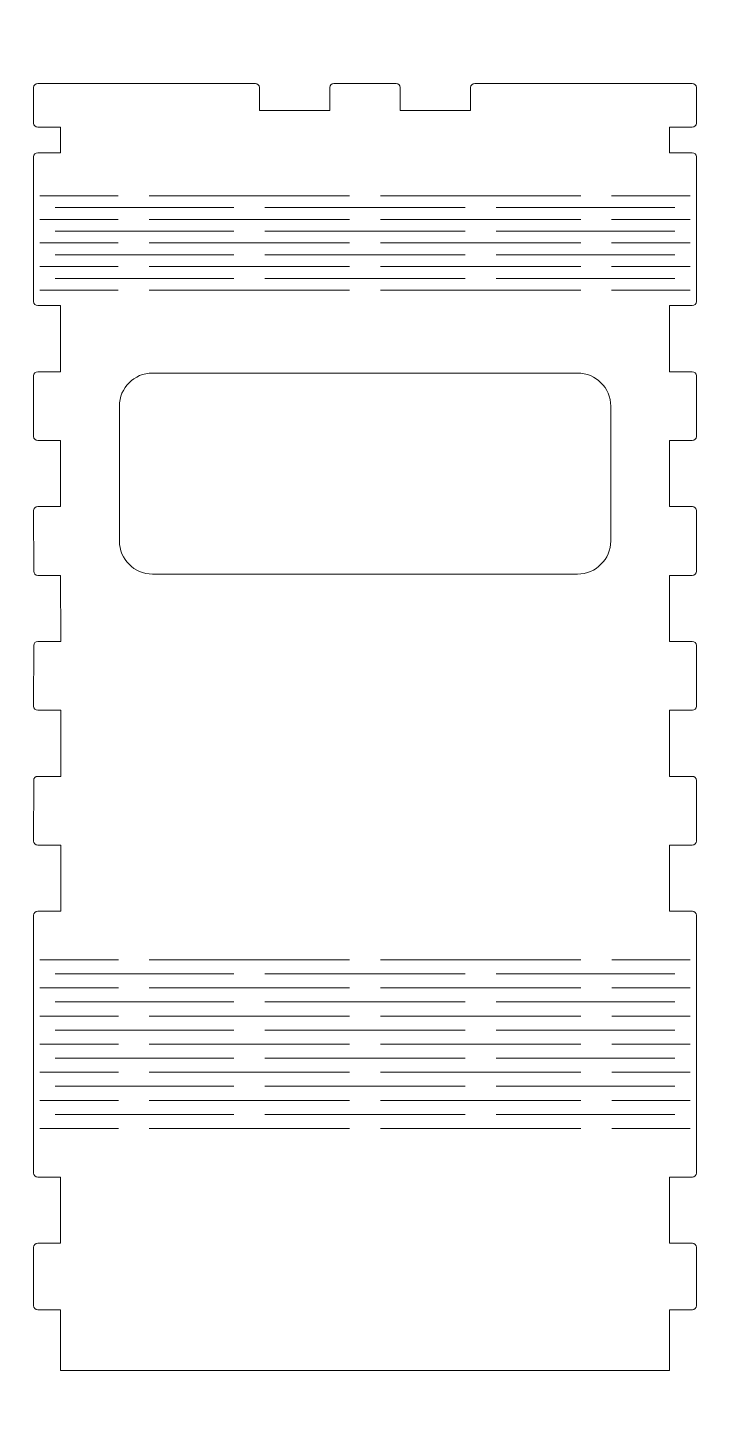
# Model space of a CAD drawing. Header units: millimetres. Extents: x -1099 to 2075, y -1295 to 1553.
# Drawn here: x 1016.9 to 1116.9, y -972.3 to -768.3 of the extents above; entities that cross this region are included whole.
import ezdxf

# ---------------------------------------------------------------- set-up
doc = ezdxf.new("R2010")
doc.units = ezdxf.units.MM
doc.header["$MEASUREMENT"] = 0
doc.layers.add('layer 1', color=7, linetype='Continuous')

msp = doc.modelspace()

# ---------------------------------------------------------------- linework, layer by layer
at = {"layer": 'layer 1', "color": 250, "lineweight": 9}
msp.add_open_spline([(725, -464.9999), (725, -464.9999), (2075, -464.9999), (2075, -464.9999), (2075, -464.9999), (2075, -464.9999), (2075, -1294.9999), (2075, -1294.9999), (2075, -1294.9999), (2075, -1294.9999), (725, -1294.9999), (725, -1294.9999), (725, -1294.9999), (725, -1294.9999), (725, -464.9999), (725, -464.9999)], degree=3, knots=[0, 0, 0, 0, 0.2, 0.2, 0.2, 0.2, 0.4, 0.4, 0.4, 0.4, 0.6, 0.6, 0.6, 0.6, 1, 1, 1, 1], dxfattribs=at)
at = {"layer": 'layer 1', "color": 240, "lineweight": 9}
for points, knots in [([(1112.0009, -829.5213), (1112.0009, -829.5213), (1112.0007, -839.321), (1112.0007, -839.321), (1112.0007, -839.321), (1112.0007, -839.321), (1115.4013, -839.321), (1115.4013, -839.321), (1115.4013, -839.321), (1115.7317, -839.321), (1116.0013, -839.5907), (1116.0013, -839.9211), (1116.0013, -839.9211), (1116.0013, -839.9211), (1115.9992, -848.921), (1115.9992, -848.921), (1115.9992, -848.921), (1115.9992, -849.2511), (1115.7293, -849.5209), (1115.3992, -849.5209), (1115.3992, -849.5209), (1115.3992, -849.5209), (1112.0005, -849.5209), (1112.0005, -849.5209), (1112.0005, -849.5209), (1112.0005, -849.5209), (1112.0003, -859.3207), (1112.0003, -859.3207), (1112.0003, -859.3207), (1112.0003, -859.3207), (1115.3992, -859.3207), (1115.3992, -859.3207), (1115.3992, -859.3207), (1115.7296, -859.3207), (1115.9991, -859.5902), (1115.9992, -859.9206), (1115.9992, -859.9206), (1115.9992, -859.9206), (1116.0013, -868.9206), (1116.0013, -868.9206), (1116.0013, -868.9206), (1116.0014, -869.2507), (1115.7314, -869.5207), (1115.4013, -869.5207), (1115.4013, -869.5207), (1115.4013, -869.5207), (1112, -869.5207), (1112, -869.5207), (1112, -869.5207), (1112, -869.5207), (1111.9998, -879.3204), (1111.9998, -879.3204), (1111.9998, -879.3204), (1111.9998, -879.3204), (1115.3991, -879.3204), (1115.3991, -879.3204), (1115.3991, -879.3204), (1115.7294, -879.3204), (1115.9991, -879.5901), (1115.9991, -879.9204), (1115.9991, -879.9204), (1115.9991, -879.9204), (1115.9991, -888.9202), (1115.9991, -888.9202), (1115.9991, -888.9202), (1115.9991, -889.2502), (1115.7291, -889.5202), (1115.3991, -889.5202), (1115.3991, -889.5202), (1115.3991, -889.5202), (1111.9996, -889.5202), (1111.9996, -889.5202), (1111.9996, -889.5202), (1111.9996, -889.5202), (1111.9994, -899.32), (1111.9994, -899.32), (1111.9994, -899.32), (1111.9994, -899.32), (1115.4014, -899.32), (1115.4014, -899.32), (1115.4014, -899.32), (1115.7317, -899.32), (1116.0014, -899.5898), (1116.0014, -899.92), (1116.0014, -899.92), (1116.0014, -899.92), (1116.0014, -938.1443), (1116.0014, -938.1443), (1116.0014, -938.1443), (1116.0014, -938.4742), (1115.7313, -938.7443), (1115.4014, -938.7443), (1115.4014, -938.7443), (1115.4014, -938.7443), (1112.0014, -938.7443), (1112.0014, -938.7443), (1112.0014, -938.7443), (1112.0014, -938.7443), (1112.0014, -948.5443), (1112.0014, -948.5443), (1112.0014, -948.5443), (1112.0014, -948.5443), (1115.4014, -948.5443), (1115.4014, -948.5443), (1115.4014, -948.5443), (1115.7318, -948.5443), (1116.0014, -948.8139), (1116.0014, -949.1443), (1116.0014, -949.1443), (1116.0014, -949.1443), (1116.0014, -957.811), (1116.0014, -957.811), (1116.0014, -957.811), (1116.0014, -958.1412), (1115.7316, -958.411), (1115.4014, -958.411), (1115.4014, -958.411), (1115.4014, -958.411), (1112.0014, -958.411), (1112.0014, -958.411), (1112.0014, -958.411), (1112.0014, -958.411), (1112.0014, -967.411), (1112.0014, -967.411), (1112.0014, -967.411), (1112.0014, -967.411), (1021.8014, -967.411), (1021.8014, -967.411), (1021.8014, -967.411), (1021.8014, -967.411), (1021.8014, -958.411), (1021.8014, -958.411), (1021.8014, -958.411), (1021.8014, -958.411), (1018.4014, -958.411), (1018.4014, -958.411), (1018.4014, -958.411), (1018.071, -958.411), (1017.8014, -958.1414), (1017.8014, -957.811), (1017.8014, -957.811), (1017.8014, -957.811), (1017.8014, -949.1443), (1017.8014, -949.1443), (1017.8014, -949.1443), (1017.8014, -948.8137), (1018.0708, -948.5443), (1018.4014, -948.5443), (1018.4014, -948.5443), (1018.4014, -948.5443), (1021.8014, -948.5443), (1021.8014, -948.5443), (1021.8014, -948.5443), (1021.8014, -948.5443), (1021.8014, -938.7443), (1021.8014, -938.7443), (1021.8014, -938.7443), (1021.8014, -938.7443), (1018.4014, -938.7443), (1018.4014, -938.7443), (1018.4014, -938.7443), (1018.0711, -938.7443), (1017.8014, -938.4746), (1017.8014, -938.1443), (1017.8014, -938.1443), (1017.8014, -938.1443), (1017.8014, -899.92), (1017.8014, -899.92), (1017.8014, -899.92), (1017.8014, -899.5894), (1018.0708, -899.32), (1018.4014, -899.32), (1018.4014, -899.32), (1018.4014, -899.32), (1021.8053, -899.32), (1021.8053, -899.32), (1021.8053, -899.32), (1021.8053, -899.32), (1021.8049, -889.5202), (1021.8049, -889.5202), (1021.8049, -889.5202), (1021.8049, -889.5202), (1018.4014, -889.5202), (1018.4014, -889.5202), (1018.4014, -889.5202), (1018.071, -889.5202), (1017.8013, -889.2505), (1017.8014, -888.9201), (1017.8014, -888.9201), (1017.8014, -888.9201), (1017.8034, -879.9204), (1017.8034, -879.9204), (1017.8034, -879.9204), (1017.8035, -879.5898), (1018.0728, -879.3205), (1018.4034, -879.3205), (1018.4034, -879.3205), (1018.4034, -879.3205), (1021.8044, -879.3205), (1021.8044, -879.3205), (1021.8044, -879.3205), (1021.8044, -879.3205), (1021.804, -869.5207), (1021.804, -869.5207), (1021.804, -869.5207), (1021.804, -869.5207), (1018.4015, -869.5207), (1018.4015, -869.5207), (1018.4015, -869.5207), (1018.071, -869.5207), (1017.8014, -869.251), (1017.8015, -868.9205), (1017.8015, -868.9205), (1017.8015, -868.9205), (1017.8056, -859.9205), (1017.8056, -859.9205), (1017.8056, -859.9205), (1017.8057, -859.59), (1018.0751, -859.3207), (1018.4056, -859.3207), (1018.4056, -859.3207), (1018.4056, -859.3207), (1021.8036, -859.3207), (1021.8036, -859.3207), (1021.8036, -859.3207), (1021.8036, -859.3207), (1021.8032, -849.5207), (1021.8032, -849.5207), (1021.8032, -849.5207), (1021.8032, -849.5207), (1018.4056, -849.5207), (1018.4056, -849.5207), (1018.4056, -849.5207), (1018.0753, -849.5207), (1017.8056, -849.2513), (1017.8056, -848.9209), (1017.8056, -848.9209), (1017.8056, -848.9209), (1017.8015, -839.9212), (1017.8015, -839.9212), (1017.8015, -839.9212), (1017.8015, -839.5905), (1018.0708, -839.321), (1018.4015, -839.321), (1018.4015, -839.321), (1018.4015, -839.321), (1021.8027, -839.321), (1021.8027, -839.321), (1021.8027, -839.321), (1021.8027, -839.321), (1021.8023, -829.5211), (1021.8023, -829.5211), (1021.8023, -829.5211), (1021.8023, -829.5211), (1018.4011, -829.5211), (1018.4011, -829.5211), (1018.4011, -829.5211), (1018.0708, -829.5211), (1017.8011, -829.2517), (1017.8011, -828.9213), (1017.8011, -828.9213), (1017.8011, -828.9213), (1017.797, -819.9216), (1017.797, -819.9216), (1017.797, -819.9216), (1017.797, -819.5909), (1018.0663, -819.3214), (1018.397, -819.3214), (1018.397, -819.3214), (1018.397, -819.3214), (1021.8019, -819.3214), (1021.8019, -819.3214), (1021.8019, -819.3214), (1021.8019, -819.3214), (1021.8014, -809.5212), (1021.8014, -809.5212), (1021.8014, -809.5212), (1021.8014, -809.5212), (1018.4003, -809.5212), (1018.4003, -809.5212), (1018.4003, -809.5212), (1018.0705, -809.5212), (1017.8008, -809.2521), (1017.8003, -808.9223), (1017.8003, -808.9223), (1017.7879, -801.7689), (1017.8052, -794.6154), (1017.7974, -787.462), (1017.7974, -787.462), (1017.7972, -787.1314), (1018.0667, -786.8613), (1018.3974, -786.8613), (1018.3974, -786.8613), (1018.3974, -786.8613), (1021.8, -786.8613), (1021.8, -786.8613), (1021.8, -786.8613), (1021.8, -786.8613), (1021.7979, -783.0611), (1021.7979, -783.0611), (1021.7979, -783.0611), (1021.7979, -783.0611), (1018.4006, -783.0611), (1018.4006, -783.0611), (1018.4006, -783.0611), (1018.0707, -783.0611), (1017.8007, -782.7919), (1017.8006, -782.4619), (1017.8006, -782.4619), (1017.8006, -782.4619), (1017.7975, -777.1898), (1017.7975, -777.1898), (1017.7975, -777.1898), (1017.7974, -776.859), (1018.0665, -776.5891), (1018.3975, -776.5891), (1018.3975, -776.5891), (1018.3975, -776.5891), (1050.6498, -776.5891), (1050.6498, -776.5891), (1050.6498, -776.5891), (1050.9801, -776.5891), (1051.2498, -776.8588), (1051.2498, -777.1891), (1051.2498, -777.1891), (1051.2498, -777.1891), (1051.2498, -780.5893), (1051.2498, -780.5893), (1051.2498, -780.5893), (1051.2498, -780.5893), (1061.6671, -780.5893), (1061.6671, -780.5893), (1061.6671, -780.5893), (1061.6671, -780.5893), (1061.6671, -777.1891), (1061.6671, -777.1891), (1061.6671, -777.1891), (1061.6671, -776.8585), (1061.9365, -776.5891), (1062.2671, -776.5891), (1062.2671, -776.5891), (1062.2671, -776.5891), (1071.531, -776.5891), (1071.531, -776.5891), (1071.531, -776.5891), (1071.8615, -776.5891), (1072.131, -776.8587), (1072.131, -777.1891), (1072.131, -777.1891), (1072.131, -777.1891), (1072.131, -780.5893), (1072.131, -780.5893), (1072.131, -780.5893), (1072.131, -780.5893), (1082.5484, -780.5893), (1082.5484, -780.5893), (1082.5484, -780.5893), (1082.5484, -780.5893), (1082.5484, -777.1891), (1082.5484, -777.1891), (1082.5484, -777.1891), (1082.5484, -776.8585), (1082.8178, -776.5891), (1083.1484, -776.5891), (1083.1484, -776.5891), (1083.1484, -776.5891), (1115.3965, -776.5891), (1115.3965, -776.5891), (1115.3965, -776.5891), (1115.727, -776.5891), (1115.9965, -776.8591), (1115.9965, -777.1895), (1115.9965, -777.1895), (1115.9965, -777.1895), (1115.995, -782.4615), (1115.995, -782.4615), (1115.995, -782.4615), (1115.995, -782.7911), (1115.7245, -783.0611), (1115.395, -783.0611), (1115.395, -783.0611), (1115.395, -783.0611), (1111.9964, -783.0611), (1111.9964, -783.0611), (1111.9964, -783.0611), (1111.9964, -783.0611), (1111.9953, -786.8613), (1111.9953, -786.8613), (1111.9953, -786.8613), (1111.9953, -786.8613), (1115.3966, -786.8613), (1115.3966, -786.8613), (1115.3966, -786.8613), (1115.727, -786.8613), (1115.9967, -787.1313), (1115.9966, -787.4616), (1115.9966, -787.4616), (1115.9933, -794.6151), (1116.0009, -801.7685), (1115.9951, -808.9219), (1115.9951, -808.9219), (1115.9949, -809.2516), (1115.7249, -809.5213), (1115.3951, -809.5213), (1115.3951, -809.5213), (1115.3951, -809.5213), (1112.0014, -809.5213), (1112.0014, -809.5213), (1112.0014, -809.5213), (1112.0014, -809.5213), (1112.0012, -819.3214), (1112.0012, -819.3214), (1112.0012, -819.3214), (1112.0012, -819.3214), (1115.3968, -819.3214), (1115.3968, -819.3214), (1115.3968, -819.3214), (1115.7272, -819.3214), (1115.9968, -819.5911), (1115.9968, -819.9215), (1115.9968, -819.9215), (1115.9968, -819.9215), (1115.9947, -828.9214), (1115.9947, -828.9214), (1115.9947, -828.9214), (1115.9947, -829.2515), (1115.7248, -829.5213), (1115.3947, -829.5213), (1115.3947, -829.5213), (1115.3947, -829.5213), (1112.0009, -829.5213), (1112.0009, -829.5213)], [0, 0, 0, 0, 0.00917431, 0.00917431, 0.00917431, 0.00917431, 0.01834862, 0.01834862, 0.01834862, 0.01834862, 0.02752294, 0.02752294, 0.02752294, 0.02752294, 0.03669725, 0.03669725, 0.03669725, 0.03669725, 0.04587156, 0.04587156, 0.04587156, 0.04587156, 0.05504587, 0.05504587, 0.05504587, 0.05504587, 0.06422018, 0.06422018, 0.06422018, 0.06422018, 0.0733945, 0.0733945, 0.0733945, 0.0733945, 0.08256881, 0.08256881, 0.08256881, 0.08256881, 0.09174312, 0.09174312, 0.09174312, 0.09174312, 0.10091743, 0.10091743, 0.10091743, 0.10091743, 0.11009174, 0.11009174, 0.11009174, 0.11009174, 0.11926606, 0.11926606, 0.11926606, 0.11926606, 0.12844037, 0.12844037, 0.12844037, 0.12844037, 0.13761468, 0.13761468, 0.13761468, 0.13761468, 0.14678899, 0.14678899, 0.14678899, 0.14678899, 0.1559633, 0.1559633, 0.1559633, 0.1559633, 0.16513761, 0.16513761, 0.16513761, 0.16513761, 0.17431193, 0.17431193, 0.17431193, 0.17431193, 0.18348624, 0.18348624, 0.18348624, 0.18348624, 0.19266055, 0.19266055, 0.19266055, 0.19266055, 0.20183486, 0.20183486, 0.20183486, 0.20183486, 0.21100917, 0.21100917, 0.21100917, 0.21100917, 0.22018349, 0.22018349, 0.22018349, 0.22018349, 0.2293578, 0.2293578, 0.2293578, 0.2293578, 0.23853211, 0.23853211, 0.23853211, 0.23853211, 0.24770642, 0.24770642, 0.24770642, 0.24770642, 0.25688073, 0.25688073, 0.25688073, 0.25688073, 0.26605505, 0.26605505, 0.26605505, 0.26605505, 0.27522936, 0.27522936, 0.27522936, 0.27522936, 0.28440367, 0.28440367, 0.28440367, 0.28440367, 0.29357798, 0.29357798, 0.29357798, 0.29357798, 0.30275229, 0.30275229, 0.30275229, 0.30275229, 0.31192661, 0.31192661, 0.31192661, 0.31192661, 0.32110092, 0.32110092, 0.32110092, 0.32110092, 0.33027523, 0.33027523, 0.33027523, 0.33027523, 0.33944954, 0.33944954, 0.33944954, 0.33944954, 0.34862385, 0.34862385, 0.34862385, 0.34862385, 0.35779817, 0.35779817, 0.35779817, 0.35779817, 0.36697248, 0.36697248, 0.36697248, 0.36697248, 0.37614679, 0.37614679, 0.37614679, 0.37614679, 0.3853211, 0.3853211, 0.3853211, 0.3853211, 0.39449541, 0.39449541, 0.39449541, 0.39449541, 0.40366972, 0.40366972, 0.40366972, 0.40366972, 0.41284404, 0.41284404, 0.41284404, 0.41284404, 0.42201835, 0.42201835, 0.42201835, 0.42201835, 0.43119266, 0.43119266, 0.43119266, 0.43119266, 0.44036697, 0.44036697, 0.44036697, 0.44036697, 0.44954128, 0.44954128, 0.44954128, 0.44954128, 0.4587156, 0.4587156, 0.4587156, 0.4587156, 0.46788991, 0.46788991, 0.46788991, 0.46788991, 0.47706422, 0.47706422, 0.47706422, 0.47706422, 0.48623853, 0.48623853, 0.48623853, 0.48623853, 0.49541284, 0.49541284, 0.49541284, 0.49541284, 0.50458716, 0.50458716, 0.50458716, 0.50458716, 0.51376147, 0.51376147, 0.51376147, 0.51376147, 0.52293578, 0.52293578, 0.52293578, 0.52293578, 0.53211009, 0.53211009, 0.53211009, 0.53211009, 0.5412844, 0.5412844, 0.5412844, 0.5412844, 0.55045872, 0.55045872, 0.55045872, 0.55045872, 0.55963303, 0.55963303, 0.55963303, 0.55963303, 0.56880734, 0.56880734, 0.56880734, 0.56880734, 0.57798165, 0.57798165, 0.57798165, 0.57798165, 0.58715596, 0.58715596, 0.58715596, 0.58715596, 0.59633028, 0.59633028, 0.59633028, 0.59633028, 0.60550459, 0.60550459, 0.60550459, 0.60550459, 0.6146789, 0.6146789, 0.6146789, 0.6146789, 0.62385321, 0.62385321, 0.62385321, 0.62385321, 0.63302752, 0.63302752, 0.63302752, 0.63302752, 0.64220183, 0.64220183, 0.64220183, 0.64220183, 0.65137615, 0.65137615, 0.65137615, 0.65137615, 0.66055046, 0.66055046, 0.66055046, 0.66055046, 0.66972477, 0.66972477, 0.66972477, 0.66972477, 0.67889908, 0.67889908, 0.67889908, 0.67889908, 0.68807339, 0.68807339, 0.68807339, 0.68807339, 0.69724771, 0.69724771, 0.69724771, 0.69724771, 0.70642202, 0.70642202, 0.70642202, 0.70642202, 0.71559633, 0.71559633, 0.71559633, 0.71559633, 0.72477064, 0.72477064, 0.72477064, 0.72477064, 0.73394495, 0.73394495, 0.73394495, 0.73394495, 0.74311927, 0.74311927, 0.74311927, 0.74311927, 0.75229358, 0.75229358, 0.75229358, 0.75229358, 0.76146789, 0.76146789, 0.76146789, 0.76146789, 0.7706422, 0.7706422, 0.7706422, 0.7706422, 0.77981651, 0.77981651, 0.77981651, 0.77981651, 0.78899083, 0.78899083, 0.78899083, 0.78899083, 0.79816514, 0.79816514, 0.79816514, 0.79816514, 0.80733945, 0.80733945, 0.80733945, 0.80733945, 0.81651376, 0.81651376, 0.81651376, 0.81651376, 0.82568807, 0.82568807, 0.82568807, 0.82568807, 0.83486239, 0.83486239, 0.83486239, 0.83486239, 0.8440367, 0.8440367, 0.8440367, 0.8440367, 0.85321101, 0.85321101, 0.85321101, 0.85321101, 0.86238532, 0.86238532, 0.86238532, 0.86238532, 0.87155963, 0.87155963, 0.87155963, 0.87155963, 0.88073394, 0.88073394, 0.88073394, 0.88073394, 0.88990826, 0.88990826, 0.88990826, 0.88990826, 0.89908257, 0.89908257, 0.89908257, 0.89908257, 0.90825688, 0.90825688, 0.90825688, 0.90825688, 0.91743119, 0.91743119, 0.91743119, 0.91743119, 0.9266055, 0.9266055, 0.9266055, 0.9266055, 0.93577982, 0.93577982, 0.93577982, 0.93577982, 0.94495413, 0.94495413, 0.94495413, 0.94495413, 0.95412844, 0.95412844, 0.95412844, 0.95412844, 0.96330275, 0.96330275, 0.96330275, 0.96330275, 0.97247706, 0.97247706, 0.97247706, 0.97247706, 0.98165138, 0.98165138, 0.98165138, 0.98165138, 1, 1, 1, 1]), ([(1030.5011, -824.4214), (1030.5011, -824.4214), (1030.5011, -844.4214), (1030.5011, -844.4214), (1030.5011, -844.4214), (1030.5011, -847.1196), (1032.7029, -849.3214), (1035.4011, -849.3214), (1035.4011, -849.3214), (1035.4011, -849.3214), (1098.4011, -849.3214), (1098.4011, -849.3214), (1098.4011, -849.3214), (1101.0988, -849.3214), (1103.3011, -847.1191), (1103.3011, -844.4214), (1103.3011, -844.4214), (1103.3011, -844.4214), (1103.3011, -824.4214), (1103.3011, -824.4214), (1103.3011, -824.4214), (1103.3011, -821.7232), (1101.0993, -819.5214), (1098.4011, -819.5214), (1098.4011, -819.5214), (1098.4011, -819.5214), (1035.4011, -819.5214), (1035.4011, -819.5214), (1035.4011, -819.5214), (1032.7024, -819.5214), (1030.5011, -821.7227), (1030.5011, -824.4214)], [0, 0, 0, 0, 0.11111111, 0.11111111, 0.11111111, 0.11111111, 0.22222222, 0.22222222, 0.22222222, 0.22222222, 0.33333333, 0.33333333, 0.33333333, 0.33333333, 0.44444444, 0.44444444, 0.44444444, 0.44444444, 0.55555556, 0.55555556, 0.55555556, 0.55555556, 0.66666667, 0.66666667, 0.66666667, 0.66666667, 0.77777778, 0.77777778, 0.77777778, 0.77777778, 1, 1, 1, 1])]:
    msp.add_open_spline(points, degree=3, knots=knots, dxfattribs=at)
at = {"layer": 'layer 1', "color": 225, "lineweight": 9}
for points in [[(1030.3466, -793.2334), (1030.3466, -793.2334), (1018.6965, -793.2334), (1018.6965, -793.2334)], [(1064.612, -793.2334), (1064.612, -793.2334), (1034.9154, -793.2334), (1034.9154, -793.2334)], [(1098.8776, -793.2334), (1098.8776, -793.2334), (1069.1809, -793.2334), (1069.1809, -793.2334)], [(1115.0967, -793.2334), (1115.0967, -793.2334), (1103.4463, -793.2334), (1103.4463, -793.2334)], [(1047.4795, -794.9834), (1047.4795, -794.9834), (1020.981, -794.9834), (1020.981, -794.9834)], [(1081.745, -794.9834), (1081.745, -794.9834), (1052.0482, -794.9834), (1052.0482, -794.9834)], [(1112.8123, -794.9834), (1112.8123, -794.9834), (1086.3136, -794.9834), (1086.3136, -794.9834)], [(1030.3466, -796.7334), (1030.3466, -796.7334), (1018.6965, -796.7334), (1018.6965, -796.7334)], [(1064.612, -796.7334), (1064.612, -796.7334), (1034.9154, -796.7334), (1034.9154, -796.7334)], [(1098.8776, -796.7334), (1098.8776, -796.7334), (1069.1809, -796.7334), (1069.1809, -796.7334)], [(1115.0967, -796.7334), (1115.0967, -796.7334), (1103.4463, -796.7334), (1103.4463, -796.7334)], [(1047.4795, -798.4833), (1047.4795, -798.4833), (1020.981, -798.4833), (1020.981, -798.4833)], [(1081.745, -798.4833), (1081.745, -798.4833), (1052.0482, -798.4833), (1052.0482, -798.4833)], [(1112.8123, -798.4833), (1112.8123, -798.4833), (1086.3136, -798.4833), (1086.3136, -798.4833)], [(1030.3466, -800.2333), (1030.3466, -800.2333), (1018.6965, -800.2333), (1018.6965, -800.2333)], [(1064.612, -800.2333), (1064.612, -800.2333), (1034.9154, -800.2333), (1034.9154, -800.2333)], [(1098.8776, -800.2333), (1098.8776, -800.2333), (1069.1809, -800.2333), (1069.1809, -800.2333)], [(1115.0967, -800.2333), (1115.0967, -800.2333), (1103.4463, -800.2333), (1103.4463, -800.2333)], [(1030.3466, -803.7333), (1030.3466, -803.7333), (1018.6965, -803.7333), (1018.6965, -803.7333)], [(1047.4795, -801.9834), (1047.4795, -801.9834), (1020.981, -801.9834), (1020.981, -801.9834)], [(1064.612, -803.7333), (1064.612, -803.7333), (1034.9154, -803.7333), (1034.9154, -803.7333)], [(1081.745, -801.9834), (1081.745, -801.9834), (1052.0482, -801.9834), (1052.0482, -801.9834)], [(1098.8776, -803.7333), (1098.8776, -803.7333), (1069.1809, -803.7333), (1069.1809, -803.7333)], [(1112.8123, -801.9834), (1112.8123, -801.9834), (1086.3136, -801.9834), (1086.3136, -801.9834)], [(1115.0967, -803.7333), (1115.0967, -803.7333), (1103.4463, -803.7333), (1103.4463, -803.7333)], [(1047.4795, -805.4833), (1047.4795, -805.4833), (1020.981, -805.4833), (1020.981, -805.4833)], [(1081.745, -805.4833), (1081.745, -805.4833), (1052.0482, -805.4833), (1052.0482, -805.4833)], [(1112.8123, -805.4833), (1112.8123, -805.4833), (1086.3136, -805.4833), (1086.3136, -805.4833)], [(1030.3466, -807.2333), (1030.3466, -807.2333), (1018.6965, -807.2333), (1018.6965, -807.2333)], [(1064.612, -807.2333), (1064.612, -807.2333), (1034.9154, -807.2333), (1034.9154, -807.2333)], [(1098.8776, -807.2333), (1098.8776, -807.2333), (1069.1809, -807.2333), (1069.1809, -807.2333)], [(1115.0967, -807.2333), (1115.0967, -807.2333), (1103.4463, -807.2333), (1103.4463, -807.2333)], [(1030.3512, -906.5301), (1030.3512, -906.5301), (1018.7011, -906.5301), (1018.7011, -906.5301)], [(1064.6165, -906.5301), (1064.6165, -906.5301), (1034.9201, -906.5301), (1034.9201, -906.5301)], [(1098.8819, -906.5301), (1098.8819, -906.5301), (1069.1854, -906.5301), (1069.1854, -906.5301)], [(1115.101, -906.5301), (1115.101, -906.5301), (1103.4507, -906.5301), (1103.4507, -906.5301)], [(1047.484, -908.6135), (1047.484, -908.6135), (1020.9856, -908.6135), (1020.9856, -908.6135)], [(1081.7495, -908.6135), (1081.7495, -908.6135), (1052.0528, -908.6135), (1052.0528, -908.6135)], [(1112.8167, -908.6135), (1112.8167, -908.6135), (1086.3181, -908.6135), (1086.3181, -908.6135)], [(1030.3512, -910.6967), (1030.3512, -910.6967), (1018.7011, -910.6967), (1018.7011, -910.6967)], [(1064.6165, -910.6967), (1064.6165, -910.6967), (1034.9201, -910.6967), (1034.9201, -910.6967)], [(1098.8819, -910.6967), (1098.8819, -910.6967), (1069.1854, -910.6967), (1069.1854, -910.6967)], [(1115.101, -910.6967), (1115.101, -910.6967), (1103.4507, -910.6967), (1103.4507, -910.6967)], [(1047.484, -912.7802), (1047.484, -912.7802), (1020.9856, -912.7802), (1020.9856, -912.7802)], [(1081.7495, -912.7802), (1081.7495, -912.7802), (1052.0528, -912.7802), (1052.0528, -912.7802)], [(1112.8167, -912.7802), (1112.8167, -912.7802), (1086.3181, -912.7802), (1086.3181, -912.7802)], [(1030.3512, -914.8634), (1030.3512, -914.8634), (1018.7011, -914.8634), (1018.7011, -914.8634)], [(1064.6165, -914.8634), (1064.6165, -914.8634), (1034.9201, -914.8634), (1034.9201, -914.8634)], [(1098.8819, -914.8634), (1098.8819, -914.8634), (1069.1854, -914.8634), (1069.1854, -914.8634)], [(1115.101, -914.8634), (1115.101, -914.8634), (1103.4507, -914.8634), (1103.4507, -914.8634)], [(1047.484, -916.9468), (1047.484, -916.9468), (1020.9856, -916.9468), (1020.9856, -916.9468)], [(1081.7495, -916.9468), (1081.7495, -916.9468), (1052.0528, -916.9468), (1052.0528, -916.9468)], [(1112.8167, -916.9468), (1112.8167, -916.9468), (1086.3181, -916.9468), (1086.3181, -916.9468)], [(1030.3512, -919.03), (1030.3512, -919.03), (1018.7011, -919.03), (1018.7011, -919.03)], [(1064.6165, -919.03), (1064.6165, -919.03), (1034.9201, -919.03), (1034.9201, -919.03)], [(1098.8819, -919.03), (1098.8819, -919.03), (1069.1854, -919.03), (1069.1854, -919.03)], [(1115.101, -919.03), (1115.101, -919.03), (1103.4507, -919.03), (1103.4507, -919.03)], [(1047.484, -921.1134), (1047.484, -921.1134), (1020.9856, -921.1134), (1020.9856, -921.1134)], [(1081.7495, -921.1134), (1081.7495, -921.1134), (1052.0528, -921.1134), (1052.0528, -921.1134)], [(1112.8167, -921.1134), (1112.8167, -921.1134), (1086.3181, -921.1134), (1086.3181, -921.1134)], [(1030.3512, -923.1966), (1030.3512, -923.1966), (1018.7011, -923.1966), (1018.7011, -923.1966)], [(1064.6165, -923.1966), (1064.6165, -923.1966), (1034.9201, -923.1966), (1034.9201, -923.1966)], [(1098.8819, -923.1966), (1098.8819, -923.1966), (1069.1854, -923.1966), (1069.1854, -923.1966)], [(1115.101, -923.1966), (1115.101, -923.1966), (1103.4507, -923.1966), (1103.4507, -923.1966)], [(1047.484, -925.2801), (1047.484, -925.2801), (1020.9856, -925.2801), (1020.9856, -925.2801)], [(1081.7495, -925.2801), (1081.7495, -925.2801), (1052.0528, -925.2801), (1052.0528, -925.2801)], [(1112.8167, -925.2801), (1112.8167, -925.2801), (1086.3181, -925.2801), (1086.3181, -925.2801)], [(1030.3512, -927.3633), (1030.3512, -927.3633), (1018.7011, -927.3633), (1018.7011, -927.3633)], [(1064.6165, -927.3633), (1064.6165, -927.3633), (1034.9201, -927.3633), (1034.9201, -927.3633)], [(1098.8819, -927.3633), (1098.8819, -927.3633), (1069.1854, -927.3633), (1069.1854, -927.3633)], [(1115.101, -927.3633), (1115.101, -927.3633), (1103.4507, -927.3633), (1103.4507, -927.3633)], [(1047.484, -929.4467), (1047.484, -929.4467), (1020.9856, -929.4467), (1020.9856, -929.4467)], [(1081.7495, -929.4467), (1081.7495, -929.4467), (1052.0528, -929.4467), (1052.0528, -929.4467)], [(1112.8167, -929.4467), (1112.8167, -929.4467), (1086.3181, -929.4467), (1086.3181, -929.4467)], [(1030.3512, -931.5299), (1030.3512, -931.5299), (1018.7011, -931.5299), (1018.7011, -931.5299)], [(1064.6165, -931.5299), (1064.6165, -931.5299), (1034.9201, -931.5299), (1034.9201, -931.5299)], [(1098.8819, -931.5299), (1098.8819, -931.5299), (1069.1854, -931.5299), (1069.1854, -931.5299)], [(1115.101, -931.5299), (1115.101, -931.5299), (1103.4507, -931.5299), (1103.4507, -931.5299)]]:
    msp.add_open_spline(points, degree=3, dxfattribs=at)

doc.saveas('drawing.dxf')
